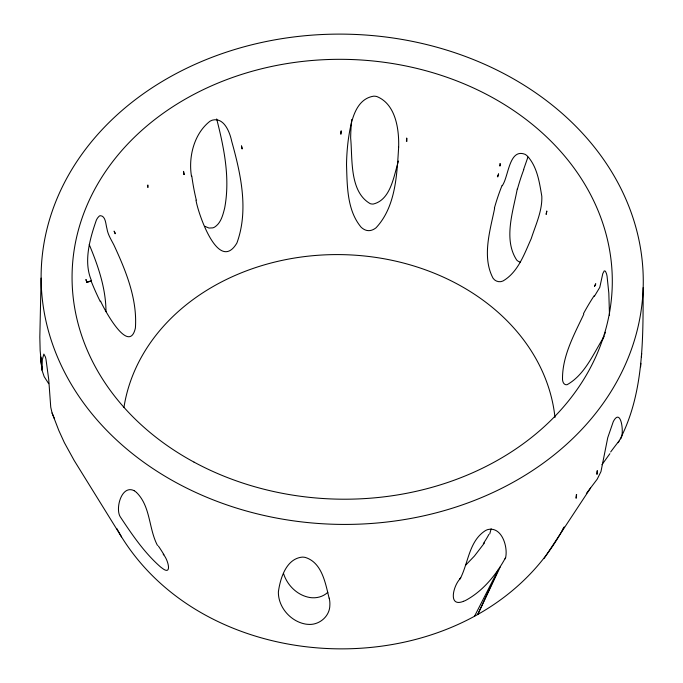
<?xml version="1.0" encoding="UTF-8"?>
<svg xmlns="http://www.w3.org/2000/svg" width="683" height="683" viewBox="0 0 683 683"><rect width="100%" height="100%" fill="white"/><g stroke="black" fill="none" stroke-linecap="round" stroke-linejoin="round"><path stroke-width="1.02" d="M48.715 383.692L44.19 376.666L41.97 370.109L42.329 359.685L43.849 354.059L45.42 356.961A7.846 0.76 80.7 0 1 46.017 359.531L48.724 379.492L50.747 407.222L52.087 413.01L58.815 430.486L64.356 442.635L74.191 460.504L121.506 536.864C215.726 688.438 479.21 687.166 564.184 526.926M105.985 311.67C105.891 288.388 98.139 265.824 89.234 244.574M643.173 287.628A301.109 245.137 1.2 0 1 185.059 487.278A301.109 245.137 1.2 0 1 198.326 62.896A301.109 245.137 1.2 0 1 643.173 287.628C643.002 339.707 644.112 395.585 618.209 442.695M41.108 278.101L39.827 337.163L40.152 350.516L41.97 370.109M491.145 528.779L489.745 533.91M640.62 366.78L640.902 363.313M641.405 356.944L641.687 353.47M398.471 161.06C393.835 175.48 391.009 199.863 373.2 204.055A7.436 5.985 11.1 0 1 370.22 203.662C349.184 191.641 352.641 158.422 350.652 138.043A322.256 265.55 3.4 0 1 351.702 119.551M494.637 208.306C490.155 230.41 481.737 256.799 493.015 278.16C495.115 281.37 499.486 282.702 502.97 280.995C518.201 272.15 524.382 253.777 531.263 238.563C535.643 224.861 542.37 211.013 541.815 196.32C539.468 182.523 537.316 166.925 527.472 156.176A7.837 3.56 50.1 0 0 525.159 154.367C508.937 147.844 508.673 176.957 502.227 185.725M517.287 188.807C513.266 211.021 503.081 239.306 516.715 260.069A7.428 4.952 59.9 0 0 518.721 261.538L520.42 262.161M463.544 601.305A7.436 1.631 -27.7 0 0 465.669 600.4C483.069 590.966 496.319 574.685 505.633 557.541C508.058 546.759 501.783 526.405 487.944 529.53A7.846 3.782 -33.4 0 0 485.169 530.768C468.99 541.252 468.393 562.886 460.265 578.646C453.452 585.229 447.519 607.742 463.535 601.313M527.908 157.141L523.613 169.478M86.92 282.48L85.99 279.637L86.92 282.48L91.565 280.781C83.206 262.067 89.857 238.717 96.354 220.148A7.846 2.058 -69.7 0 1 97.703 217.826L99.044 216.315A13.045 3.389 -69.5 0 1 99.359 216.093A15.658 4.064 -69.4 0 1 100.102 215.674C105.856 215.649 105.728 224.707 106.958 228.694C107.846 234.593 111.201 239.699 113.856 244.898C125.86 270.733 137.479 299.034 135.388 328.071C128.967 356.159 103.235 307.546 100.589 301.092M602.338 340.16L603.849 336.232M620.582 438.913C624.441 434.994 621.462 408.357 614.119 420.139A7.837 1.699 -67.9 0 0 613.232 421.752L607.75 437.666L600.963 471.62L597.215 479.167L586.373 493.502M604.335 334.96L605.462 332.245M500.195 567.027L477.767 614.452L498.223 569.87L474.574 616.151M562.246 530.64L563.501 528.113M583.786 314.206C574.13 334.679 562.041 356.406 562.519 379.705A7.436 2.732 -87.3 0 0 563.023 381.908C563.501 383.675 565.208 385.169 567.129 384.674C585.049 374.634 593.493 353.376 604.071 336.651M544.214 558.318L590.59 487.986M594.406 296.277L599.776 287.398L602.773 273.678L604.233 270.878L605.42 271.202L606.47 273.67A7.837 1.11 82.5 0 1 607.067 276.231L608.818 293.084L609.501 315.452M484.503 542.908L474.454 556.005L465.686 565.157M601.936 464.73L609.876 453.691M460.743 577.895L459.616 578.86L460.265 578.646M327.84 592.289C323.751 596.208 317.971 598.095 312.353 597.762A7.436 2.186 7.4 0 1 309.647 597.471C297.301 595.337 287.099 585.194 283.505 573.396M505.07 558.882L505.633 557.541M87.074 282.07L91.565 280.781M204.746 226.295L209.007 228.054L212.814 227.866A7.393 5.43 -42.9 0 0 214.727 227.029C221.019 222.948 222.94 214.872 224.656 208.076C230.316 178.229 224.058 147.929 216.682 118.953M134.244 490.727C121.617 484.298 115.12 508.485 120.191 516.698C132.007 534.524 144.258 552.658 160.428 566.864A7.393 1.093 41.3 0 0 161.991 568.051C172.859 576.708 167.856 558.848 163.22 554.306M136.549 492.494C150.764 506.555 148.604 528.736 157.491 545.461M116.759 528.48L121.506 536.864M54.418 418.585L52.087 413.01M196.004 200.196C197.643 211.815 218.278 274.284 236.899 243.028C248.919 210.159 240.792 173.926 231.699 141.287C229.889 132.451 224.195 117.314 212.669 120.088A7.837 4.124 -34.6 0 0 209.894 121.301C194.092 133.672 188.277 156.851 191.462 176.146M329.095 598.137C325.424 583.222 322.052 562.655 305.352 557.448A7.837 4.354 8.7 0 0 302.21 557.115C286.186 558.72 280.261 578.279 278.374 591.939C278.16 607.102 290.446 621.257 305.25 624.023A7.428 2.143 7.3 0 0 307.965 624.339C318.978 625.466 329.915 616.433 329.855 605.07A322.222 86.075 2.3 0 0 329.197 598.137M41.817 368.76L40.698 356.893L41.748 368.111M123.93 407.538A216.793 176.496 1.2 0 1 343.25 254.657A216.793 176.496 1.2 0 1 554.98 417.458M583.547 313.548A321.522 142.252 89.2 0 1 594.219 295.662M517.483 188.935A322.291 229.608 55.5 0 1 523.776 169.597M494.381 208.144A321.514 230.521 54.5 0 1 502.022 185.571M196.286 200.042A321.531 232.357 -50.9 0 1 191.795 175.992M610.653 451.975A322.265 32.05 -61.9 0 1 618.943 441.124M488.857 534.422A321.514 53.325 -32.4 0 1 483.342 543.548M100.333 301.69A321.522 146 -85.8 0 1 91.257 281.387M158.354 546.007A322.256 50.448 36.3 0 1 163.946 554.775M134.244 490.744A7.837 3.193 48.5 0 1 136.549 492.511M341.15 130.999L341.099 134.09L340.569 134.09L341.15 130.999M398.65 147.144C396.908 174.558 395.841 206.684 376 227.832C373.814 229.556 371.091 230.803 368.257 230.641C365.559 230.495 363.091 229.078 361.153 227.251C346.87 210.253 347.237 185.776 346.52 164.757A321.522 264.987 2.5 0 1 348.287 139.827C350.627 123.819 354.537 99.078 373.686 96.175A7.837 4.713 9 0 1 376.828 96.534C395.679 104.115 399.171 129.07 398.65 147.144M500.024 163.783L499.896 166.097L500.528 164.099L500.024 163.783M576.332 494.868L576.093 498.249L576.64 494.543L576.332 494.868M597.232 470.8L596.985 474.198L597.232 470.8M406.744 138.188L406.411 141.244L406.923 141.364L406.744 138.188M546.801 211.167L546.169 214.24L546.801 211.167M498.581 173.986L497.839 176.888L497.403 176.632L498.581 173.986M595.721 283.897L594.543 286.314L595.721 283.897M115.367 233.407L115.077 233.765L114.112 231.119L115.367 233.407M147.887 185.17L147.417 185.563L147.929 187.475L147.887 185.17M184.205 174.267L183.778 174.524L183.548 171.356L184.205 174.267M242.371 148.689L241.876 148.834L241.475 145.812L242.371 148.689M194.057 462.135A270.135 219.917 1.2 0 0 611.866 293.664A270.135 219.917 1.2 0 0 220.635 81.994A270.135 219.917 1.2 0 0 194.057 462.135"/></g></svg>
